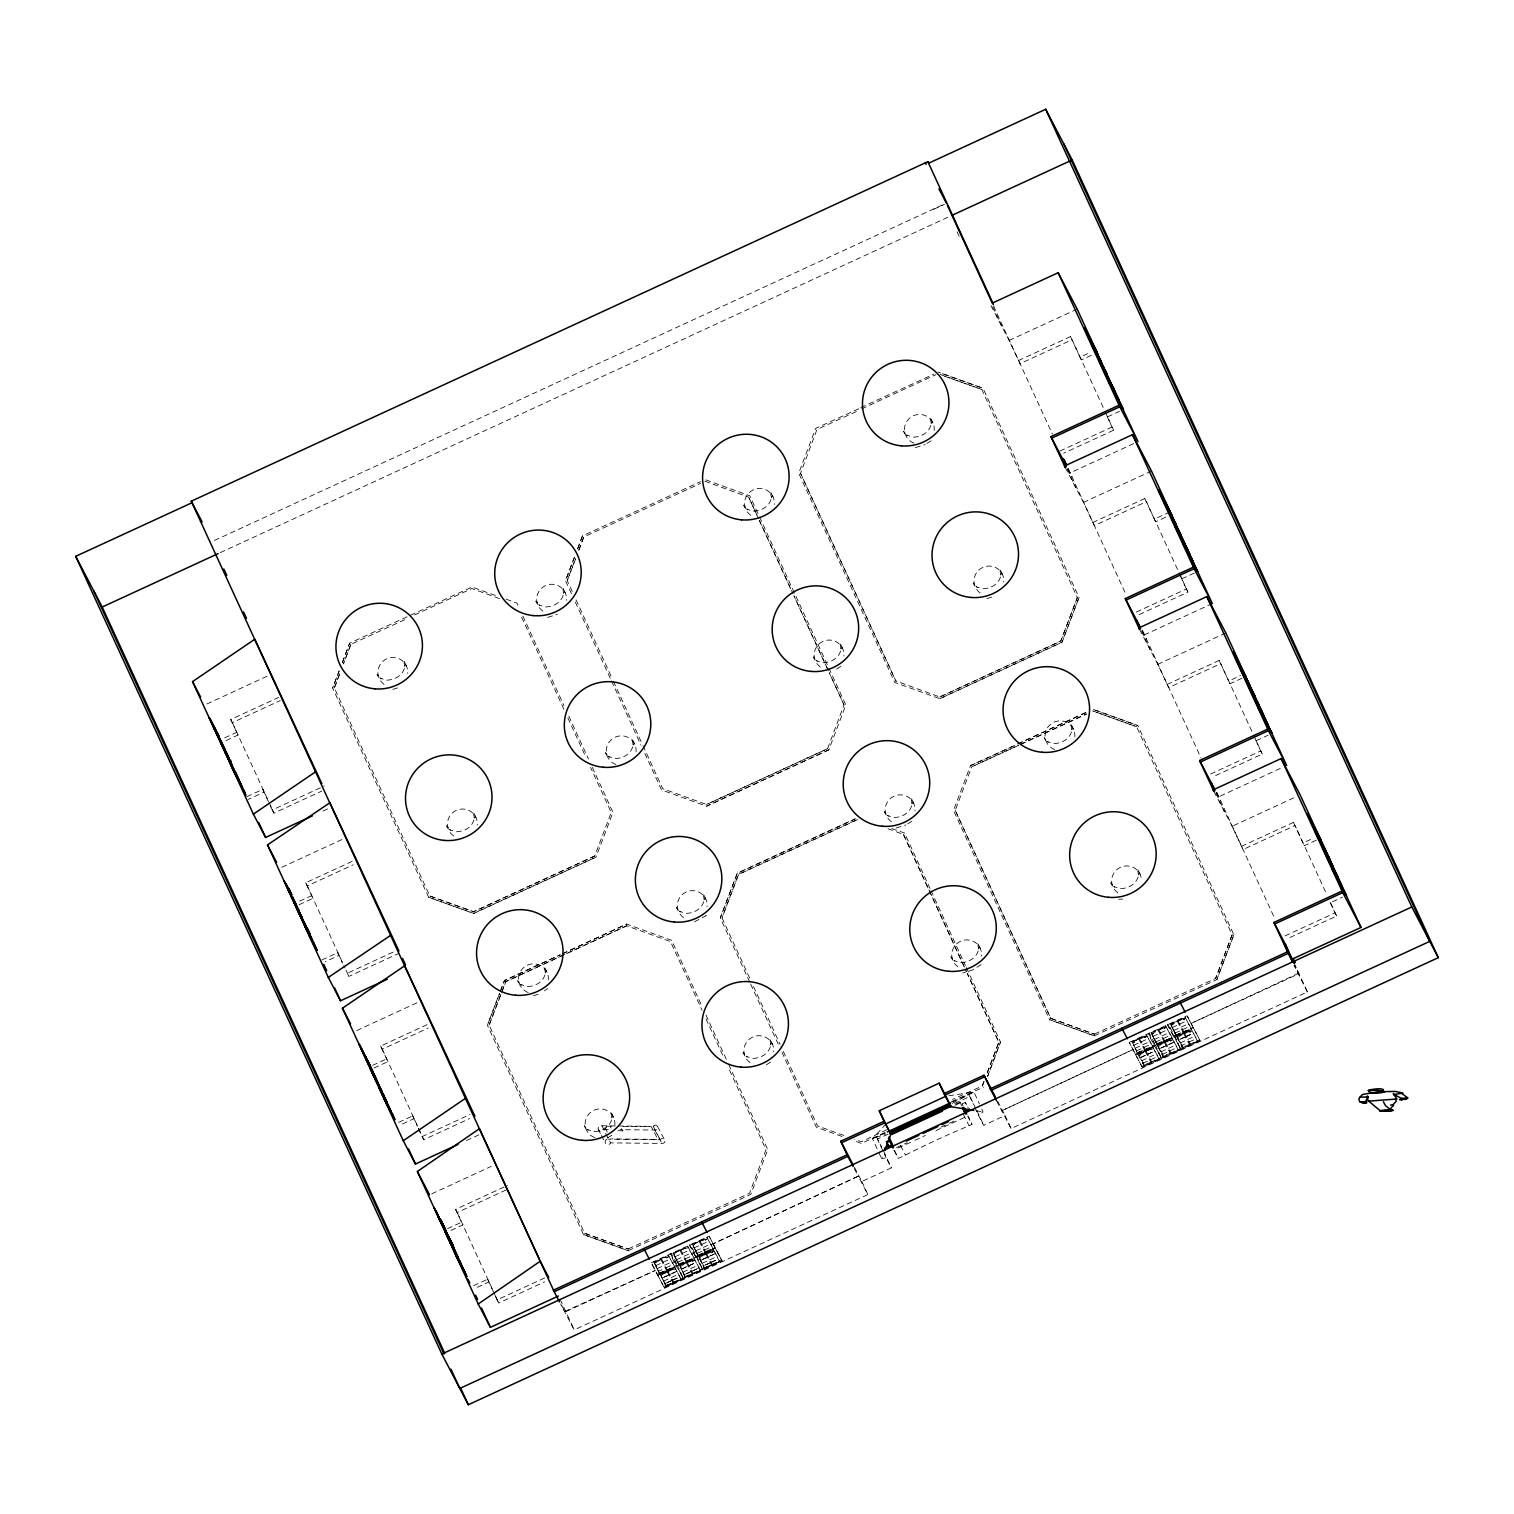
<?xml version="1.0" encoding="UTF-8"?>
<svg xmlns="http://www.w3.org/2000/svg" width="1514" height="1514" viewBox="0 0 1514 1514"><rect width="100%" height="100%" fill="white"/><g stroke="black" fill="none" stroke-linecap="round" stroke-linejoin="round"><path stroke-width="0.75" stroke-dasharray="5 3.75" d="M667.617 1257.188L666.728 1257.036M712.64 1251.832L708.931 1253.005M1145.644 1036.541L1144.679 1037.639L1147.101 1036.219M1164.909 1027.665L1163.963 1028.744L1166.386 1027.344M1184.175 1018.79L1183.229 1019.868L1185.651 1018.449M1133.532 1042.067L1134.554 1042.294L1132.794 1042.824M1140.023 1054.463L1141.045 1054.709L1139.285 1055.22M659.593 1273.899L654.067 1261.787L659.593 1273.899L674.809 1266.896L668.374 1255.201L674.563 1266.953M666.084 1286.313L660.558 1274.201L674.866 1267.596L681.281 1279.311L666.084 1286.313L660.558 1274.201M678.859 1265.023L673.333 1252.911L678.859 1265.023L694.074 1258.02L687.64 1246.306L693.828 1258.077M685.35 1277.438L679.824 1265.307L694.131 1258.721L700.566 1270.416L685.35 1277.438L679.824 1265.307M698.124 1256.147L692.598 1244.035L698.124 1256.147L713.34 1249.126L706.924 1237.43L713.34 1249.126M699.089 1256.431L704.616 1268.543L719.831 1261.541L713.7 1249.826L698.503 1256.847L704.616 1268.543L699.506 1258.248M1137.601 1053.555L1132.075 1041.443L1137.601 1053.555L1152.816 1046.534L1146.382 1034.838L1152.57 1046.609M1144.319 1064.853L1144.092 1065.951L1137.96 1054.255L1152.873 1047.253L1159.289 1058.948L1144.319 1064.853L1138.566 1053.839M1156.866 1044.679L1151.34 1032.548L1156.866 1044.679L1172.082 1037.658L1165.648 1025.962L1171.836 1037.733M1163.585 1055.977L1163.358 1057.075L1157.245 1045.379L1172.139 1038.358L1178.573 1050.073L1163.585 1055.977L1157.832 1044.963M1176.132 1035.784L1170.625 1023.672L1176.132 1035.784L1191.348 1028.782L1184.932 1017.086L1191.102 1028.839M1182.85 1047.082L1182.623 1048.199L1176.51 1036.484L1191.404 1029.482L1197.839 1041.178L1182.85 1047.082L1177.097 1036.087M712.829 1243.259L722.046 1260.954L664.23 1287.6L651.266 1262.79L657.738 1275.185L715.308 1247.99M657.492 1274.637L664.23 1287.6L721.781 1260.405M677.364 1265.136L676.607 1266.385L683.495 1278.724L677.742 1265.855L676.209 1265.647L670.115 1253.989L671.251 1253.46L677.364 1265.136L697.008 1256.98L702.761 1269.83L690.516 1244.584L689.381 1245.114L695.494 1256.771M1135.5 1054.274L1142.237 1067.238L1200.053 1040.591L1142.237 1067.238L1129.274 1042.427L1135.746 1054.842L1193.316 1027.646M1155.371 1044.774L1154.614 1046.042L1161.503 1058.362L1155.75 1045.512L1154.217 1045.303L1148.123 1033.627L1149.258 1033.097L1155.371 1044.774L1175.015 1036.636L1180.788 1049.486L1168.543 1024.221L1167.389 1024.751L1173.501 1036.428M658.571 1270.397L658.249 1271.344L665.327 1268.145M664.741 1283.758L665.043 1282.793M677.515 1262.468L677.837 1261.522M684.006 1274.864L684.328 1273.917M696.8 1253.592L697.102 1252.627M703.272 1265.988L703.594 1265.042M1136.257 1051L1136.579 1050.035M1142.748 1063.396L1143.051 1062.449M1155.523 1042.105L1155.844 1041.159M1162.014 1054.52L1162.336 1053.555M1174.807 1033.229L1175.11 1032.283M1181.601 1044.679L1181.28 1045.644L1188.358 1042.427M592.296 767.333L612.962 812.337L595.967 857.17L473.693 913.529L428.67 897.272L332.626 688.018L339.098 670.929M342.334 662.394L349.602 643.185L471.99 587.016L497.709 596.308M339.193 671.137L332.626 688.018M342.429 662.583L349.602 643.185M334.348 687.943L340.12 672.67L334.348 687.943L429.862 896.023L473.636 911.825L594.718 856.016L611.24 812.412L590.574 767.409M350.87 644.339L343.432 663.946L350.87 644.339L406.187 619.075M571.478 593.677L565.498 580.676L574.393 557.19M577.629 548.655L582.474 535.842L700.566 481.66M574.487 557.398L565.498 580.676M577.723 548.844L582.474 535.842M572.235 591.501L567.22 580.6L575.471 558.798M578.783 550.074L583.742 536.997L700.66 483.345M575.585 558.988L567.22 580.6M578.878 550.263L583.742 536.997M583.477 1234.535L628.48 1250.772L583.477 1234.535L487.413 1025.281L499.544 993.26M500.358 991.121L504.408 980.447L560.18 954.747M499.658 993.449L487.413 1025.281M500.453 991.31L504.503 980.637L560.275 954.937M584.65 1233.285L628.424 1249.088L584.65 1233.285L489.136 1025.186L505.657 981.602L626.72 925.792L670.513 941.594L702.099 1010.368M626.72 925.792L505.752 981.791L489.136 1025.186M858.722 408.78L815.705 428.348L798.73 473.182L894.774 682.436L939.797 698.692L1062.071 642.333L1079.047 597.5L983.002 388.246L937.98 371.99M800.546 473.295L895.947 681.186L800.546 473.295L816.954 429.503L859.555 410.105M749.771 982.132L720.286 917.938L737.28 873.105L855.259 818.733M855.353 818.923L737.375 873.313L720.286 917.938M749.657 978.063L722.008 917.863L738.529 874.259L857.473 819.434M642.958 745.626L662.735 788.68L706.508 804.483L827.59 748.673L844.017 704.881L829.256 672.727M644.813 753.48L661.561 789.929L706.565 806.186L828.839 749.827L845.834 704.994L749.771 495.74L704.748 479.484M628.329 1248.88L749.506 1193.278L766.027 1149.675L728.556 1068.032M628.386 1250.583L750.755 1194.432L767.749 1149.599L727.609 1062.128M970.493 765.611L1015.648 745.039L970.493 765.611L953.517 810.444L1049.562 1019.698L1094.584 1035.955L1049.562 1019.698M1050.64 1018.241L1094.527 1034.251L1050.754 1018.449L955.239 810.369L971.761 766.765L1018.487 745.229M940.232 374.488L981.829 389.495L1077.343 597.576L1060.822 641.179L939.74 696.989L895.853 680.978M939.797 698.692L1061.957 642.125L1079.047 597.5M854.369 1167.218L861.845 1181.488L891.349 1167.881L886.125 1157.888L881.621 1158.664L883.154 1154.595M983.93 1081.393L982.378 1085.935L952.533 1099.448M987.242 1072.669L998.805 1042.143L967.332 973.559M982.378 1085.935L984.024 1081.583M987.336 1072.858L998.899 1042.332L967.427 973.748M987.582 1076.227L1000.508 1042.067L987.677 1076.416M1094.433 1034.043L1215.61 978.441L1232.131 934.838L1136.617 726.758L1092.824 710.955L1136.617 726.758M1094.49 1035.746L1216.859 979.596L1233.853 934.763L1137.79 725.509L1092.767 709.252L1137.79 725.509M886.05 1123.804L872.499 1138.774L877.969 1150.716M654.786 1263.168L658.514 1260.802M674.052 1254.292L675.301 1253.081M693.336 1245.416L694.566 1244.205M661.277 1275.583L663.018 1274.088M680.543 1266.688L684.839 1263.509M699.809 1257.812L701.058 1256.601M1152.059 1033.93L1153.838 1033.419L1152.779 1033.494M1171.344 1025.054L1173.104 1024.543L1172.044 1024.618M1158.551 1046.344L1162.146 1043.771M1177.816 1037.45L1181.545 1035.084M655.316 1262.506L656.47 1261.654M659.082 1259.97L658.23 1260.973L665.138 1257.718M678.348 1251.094L675.736 1252.778M697.632 1242.218L694.396 1244.243M665.573 1272.385L662.962 1274.05M708.741 1253.024L703.575 1255.371M1137.09 1039.626L1136.352 1040.572M1152.589 1033.267L1155.788 1031.564M1171.855 1024.391L1174.883 1022.802M1143.581 1052.022L1142.71 1053.025M667.844 1257.112L666.671 1257.983L669.093 1256.582M712.867 1251.756L711.694 1252.627L714.116 1251.226M1145.076 1037.412L1145.871 1036.428L1144.735 1036.693M1164.342 1028.517L1165.137 1027.552L1164.001 1027.798M1183.626 1019.641L1184.402 1018.657L1183.286 1018.922M952.155 1103.365L973.956 1092.01L979.426 1103.952M1294.148 963.093L1307.396 991.954L1011.068 1128.536L1005.069 1115.477L983.684 1125.337L978.441 1115.326L983.078 1111.901L980.353 1105.939M926.852 443.488L932.018 440.252M836.58 669.074L843.468 664.76M544.397 990.724L547.841 988.547M706.659 915.364L694.169 921.969M907.624 823.881L912.791 820.626M607.549 1137.941L614.438 1133.626M766.349 1064.758L773.238 1060.425M981.091 964.626L972.48 970.02L962.79 973.048M1133.854 1041.651L1136.389 1040.25M1173.066 1023.559L1172.725 1024.656M1140.345 1054.066L1143.051 1052.779M682.568 1249.447L685.463 1248.293M701.853 1240.572L703.688 1239.947M669.794 1270.738L672.67 1269.584M689.059 1261.862L690.895 1261.238M1141.518 1038.15L1144.887 1036.579M1162.411 1028.479L1155.655 1031.375M1147.801 1050.375L1149.637 1049.751M1184.819 1033.021L1189.909 1031.223M678.196 1251.132L683.174 1249.429M697.462 1242.256L700.414 1240.893M684.688 1263.528L687.64 1262.165M704.105 1254.614L705.41 1253.952M1136.938 1039.664L1139.891 1038.301M1175.47 1021.893L1180.258 1020.266M1143.411 1052.06L1148.407 1050.356M1162.695 1043.184L1167.483 1041.537M1181.961 1034.289L1186.749 1032.662M214.477 540.46L944.225 204.106M933.665 209.31L944.452 204.333M220.23 552.648L947.726 217.335M206.869 703.972L268.527 675.547M860.766 407.588L933.797 374.166M1077.173 309.083L1009.138 340.442L1020.02 363.72L1072.12 339.704L1103.99 409.14M414.59 614.968L471.933 588.53L500.491 598.995M861.561 408.931L935.917 374.677M226.078 740.554L238.02 735.047L230.734 719.51L278.652 697.424M230.734 719.51L232.361 722.632L280.298 700.547M1018.392 360.578L1070.493 336.562L1072.12 339.704M224.678 737.867L236.638 732.36M1070.493 336.562L1079.955 357.209L1089.91 352.63M1091.31 355.298L1081.356 359.878L1079.955 357.209M246.858 796.686L262.793 789.343L264.174 792.03L248.258 799.373M1107.51 416.861L1119.452 411.354M270.363 805.864L272.255 809.99L324.356 785.974M272.255 809.99L273.902 813.132L321.82 791.046M1059.914 451.077L1112.014 427.062L1113.661 430.184L1063.642 453.235M322.974 811.012L329.352 808.079M1133.74 443.583L1069.963 472.974L1068.146 468.98M281.812 867.257L343.47 838.851M1151.492 471.024L1083.475 502.383L1094.357 525.661L1146.458 501.645L1187.979 592.125L1137.96 615.176M299.034 904.766L312.982 898.332L305.677 882.794L353.595 860.709M1092.711 522.519L1144.811 498.503L1146.458 501.645M305.677 882.794L307.304 885.936L353.159 864.797M299.621 901.171L311.581 895.663M1144.811 498.503L1154.293 519.151L1170.208 511.808M1165.648 517.239L1155.693 521.819L1154.293 519.151M321.801 959.99L337.736 952.647L339.117 955.315L325.188 961.75M1181.828 578.802L1195.776 572.387M428.67 897.272L473.598 913.321L595.967 857.17M393.053 952.155L347.198 973.294L348.845 976.416L398.863 953.366M1136.333 612.053L1186.351 589.003L1187.979 592.125M1212.317 603.556L1144.3 634.915L1142.464 630.922M356.755 1030.561L418.413 1002.136M1225.829 632.966L1157.794 664.324L1168.676 687.602L1220.776 663.586L1252.646 733.022M562.319 953.744L626.664 924.089L671.686 940.326L702.136 1006.659M1017.692 743.866L1086.333 712.223M562.413 953.952L626.664 924.089M1017.786 744.055L1086.446 712.413M1020.606 744.245L1086.446 713.889M857.586 819.623L738.624 874.449L722.008 917.863M1018.581 745.418L971.761 766.765M1020.701 744.434L1086.56 714.078M373.977 1068.051L387.925 1061.636L380.62 1046.098L428.557 1023.994M1167.048 684.46L1219.13 660.445L1220.776 663.586M380.62 1046.098L382.266 1049.221L428.102 1028.101M372.576 1065.383L386.524 1058.948M1219.13 660.445L1228.611 681.092L1240.553 675.585M1241.953 678.253L1230.011 683.76L1228.611 681.092M398.731 1122.366L412.679 1115.932L414.079 1118.6L400.131 1125.034M1256.166 740.743L1268.107 735.236M418.356 1128.327L422.141 1136.579L470.078 1114.493M1210.651 773.995L1260.67 750.944L1262.298 754.067L1212.298 777.117M422.141 1136.579L423.788 1139.72L469.643 1118.581M466.482 1140.553L479.238 1134.667M1280.276 768.431L1218.619 796.856L1216.802 792.863M431.717 1193.846L491.236 1166.405M1293.77 797.859L1232.131 826.266L1243.013 849.543L1295.095 825.527L1326.964 894.963M1241.366 846.402L1293.467 822.386L1295.095 825.527M450.926 1230.428L462.868 1224.921L455.563 1209.383L507.663 1185.367M455.563 1209.383L457.209 1212.525L509.31 1188.509M447.538 1228.668L461.467 1222.252M1293.467 822.386L1302.929 843.033L1312.903 838.453M1316.291 840.194L1304.33 845.701L1302.929 843.033M473.674 1285.651L487.622 1279.235L489.022 1281.904L475.074 1288.319M1332.471 901.776L1342.426 897.177M1284.989 935.936L1334.988 912.885L1336.635 916.008L1286.616 939.058M487.622 1279.235L497.103 1299.883L547.103 1276.813M497.103 1299.883L498.731 1303.005L544.586 1281.885M886.693 1129.804L861.315 1141.745L854.634 1139.171M884.952 1132.567L861.352 1143.449L854.823 1140.931M951.36 1101.719L983.627 1087.09M885.179 1132.945L872.499 1138.774L885.576 1134.043M952.817 1101.757L973.956 1092.01L948.332 1095.833M888.207 1134.1L877.477 1139.058L881.659 1147.044M954.766 1103.422L969.793 1096.496L975.035 1106.488M955.769 1104.141L959.99 1102.192L960.822 1103.782M955.05 1105.296L961.371 1102.381L963.207 1106.185M962.166 1103.895L965.326 1102.419L968.146 1107.813M896.496 1147.612L907.056 1142.748M940.856 1127.173L947.177 1124.24M949.297 1123.274L955.637 1120.341M898.048 1148.066L912.81 1141.253M914.91 1140.288L925.451 1135.424M935.993 1130.58L965.516 1116.972M651.266 1262.79L709.063 1236.143L722.046 1260.954L709.063 1236.143M1129.274 1042.427L1187.071 1015.78L1200.053 1040.591L1187.071 1015.78M653.48 1262.203L668.677 1255.201M672.746 1253.327L687.962 1246.306M692.012 1244.432L707.227 1237.43M1131.488 1041.84L1146.685 1034.838M1150.754 1032.964L1165.969 1025.962M1170.019 1024.089L1185.235 1017.067M1162.374 1028.441L1163.471 1027.949M665.081 1257.68L666.198 1257.169M703.632 1239.928L704.729 1239.417M655.562 1265.685L662.432 1262.6M663.17 1262.165L670.361 1258.948M674.847 1256.79L681.716 1253.724M682.436 1253.289L689.646 1250.072M694.112 1247.915L700.982 1244.849M701.72 1244.413L708.912 1241.196M1133.57 1045.322L1140.439 1042.257M1141.178 1041.821L1148.369 1038.604M1152.854 1036.447L1159.724 1033.362M1160.443 1032.927L1167.654 1029.709M1172.12 1027.552L1178.99 1024.486M1179.728 1024.051L1186.919 1020.833M564.608 1311.54L655.259 1270.435L564.854 1312.108L561.24 1304.122M657.114 1268.656L663.984 1265.572M664.722 1265.136L671.913 1261.919M676.398 1259.762L683.268 1256.696M683.987 1256.26L691.198 1253.043M695.664 1250.886L702.534 1247.82M703.272 1247.385L710.463 1244.167M858.23 1176.208L713.075 1243.808L858.23 1176.208L867.844 1194.565L574.203 1329.898L560.596 1303.951M1135.121 1048.294L1141.991 1045.228M1142.729 1044.792L1149.94 1041.575M1154.406 1039.418L1161.276 1036.333M1161.995 1035.898L1169.205 1032.68M1173.672 1030.523L1180.542 1027.457M1181.28 1027.022L1188.471 1023.805M1298.652 973.218L1191.083 1023.464L1298.898 973.767L1294.64 965.61M893.847 1149.997L898.237 1158.399L905.391 1155.106A166.389 29.428 -24.7 0 1 969.036 1125.773L972.007 1124.391L968.43 1116.613M672.519 1262.506L676.569 1260.651M691.784 1253.63L695.834 1251.756M711.05 1244.754L713.075 1243.808M666.065 1267.71L673.257 1264.474M677.723 1262.316L684.593 1259.251M685.331 1258.815L692.523 1255.598M697.008 1253.441L703.878 1250.375M704.597 1249.939L711.807 1246.722M1136.465 1050.848L1143.335 1047.783M1144.073 1047.347L1151.265 1044.13M1155.731 1041.973L1162.601 1038.907M1163.339 1038.472L1170.53 1035.235M1175.015 1033.097L1181.885 1030.012M1182.604 1029.577L1189.815 1026.36M659.82 1272.801L674.809 1266.896M679.086 1263.925L694.074 1258.02M698.37 1255.03L712.678 1248.444M1137.828 1052.438L1152.816 1046.534M1157.093 1043.562L1172.082 1037.658M1176.378 1034.687L1191.348 1028.782M658.079 1274.012L676.209 1265.647M696.629 1256.241L714.759 1247.896M1136.087 1053.649L1154.217 1045.303M1174.637 1035.898L1192.767 1027.533M659.953 1274.618L675.168 1267.596M679.237 1265.723L694.434 1258.721M698.503 1256.847L713.7 1249.826M1137.96 1054.255L1153.176 1047.234M1157.245 1045.379L1172.442 1038.358M1176.51 1036.484L1191.707 1029.482M1188.111 1031.98L1189.228 1031.469M664.835 1273.331L670.399 1270.719M1149.58 1049.732L1151.378 1048.994M1169.962 1040.345L1167.067 1041.5M690.838 1261.2L691.955 1260.708M668.885 1274.939L662.053 1278.081L668.923 1275.015M681.319 1269.205L688.151 1266.045L681.357 1269.281M688.927 1265.685L696.08 1262.392M707.417 1257.169L700.585 1260.31L707.454 1257.245M1140.061 1057.718L1146.893 1054.577L1140.099 1057.794M1147.669 1054.217L1154.822 1050.924M1166.159 1045.701L1159.327 1048.842L1166.196 1045.777M1186.2 1036.465L1193.354 1033.154M688.965 1265.78L696.118 1262.468M1147.707 1054.293L1154.86 1051M1186.238 1036.541L1193.392 1033.229M663.605 1281.052L670.475 1277.986M671.213 1277.551L678.404 1274.334M682.871 1272.176L689.741 1269.092M690.479 1268.656L697.67 1265.439M702.136 1263.282L709.006 1260.216M709.744 1259.78L716.955 1256.563M1141.613 1060.689L1148.483 1057.624M1149.221 1057.188L1156.412 1053.971M1160.878 1051.814L1167.748 1048.748M1168.486 1048.313L1175.678 1045.095M1180.144 1042.938L1187.014 1039.872M1187.752 1039.437L1194.962 1036.201M672.557 1280.106L679.71 1276.813M691.046 1271.59L684.214 1274.731L691.084 1271.665M691.822 1271.23L698.976 1267.918L691.86 1271.306M711.088 1262.335L718.242 1259.042M1142.956 1063.263L1149.826 1060.179M1150.564 1059.743L1157.756 1056.526M1162.222 1054.369L1169.092 1051.303M1169.83 1050.867L1177.021 1047.65M1189.096 1041.992L1196.287 1038.774M672.594 1280.182L679.748 1276.889M711.126 1262.411L718.279 1259.118M666.311 1285.216L681.281 1279.311M685.577 1276.321L700.566 1270.416M704.843 1267.445L719.831 1261.541M664.57 1286.408L682.7 1278.062M683.836 1277.532L701.966 1269.186M703.121 1268.656L721.232 1260.291M1142.578 1066.064L1160.708 1057.699M1161.844 1057.188L1179.974 1048.824M1181.128 1048.294L1199.239 1039.948M701.493 1256.298L703.385 1255.485M1141.916 1037.961L1139.796 1038.377M689.476 1261.9L687.545 1262.26M1183.418 1018.827L1179.86 1020.209M1150.64 1049.297L1153.592 1048.634M685.426 1248.369L688.378 1247.687M672.632 1269.64L675.585 1268.978M915.44 447.614L925.13 444.586M547.708 617.39L557.417 614.362M392.788 689.381L398.617 687.564M986.958 598.598L994.717 596.175M896.212 827.988L905.902 824.96M533.42 995.777L539.23 993.96M1159.156 1029.406L1160.992 1029.141M700.32 1240.969L702.25 1240.609M1189.758 1031.337L1190.893 1031.072L1189.701 1032.283L1192.124 1030.864M1170.492 1040.213L1171.628 1039.948L1170.436 1041.159L1172.858 1039.739M705.278 1239.285L706.395 1239.02L705.221 1240.231L707.644 1238.812M692.485 1260.575L693.62 1260.31L692.428 1261.503L694.85 1260.102M1118.6 899.259L1122.65 899.07M608.268 1129.539L603.594 1129.482A2.858 2.801 -27.6 0 1 599.941 1131.109A2.858 2.801 -27.6 0 1 598.295 1127.533A2.858 2.801 -27.6 0 1 601.91 1125.791L615.895 1125.962M618.242 1125.981L653.234 1126.359A2.479 2.441 -27.6 0 1 656.357 1125.375A2.479 2.441 -27.6 0 1 657.719 1128.309A2.479 2.441 -27.6 0 1 654.919 1130.05L619.926 1129.671M611.259 1126.227L604.181 1126.151L608.95 1135.235M623.03 1126.359L651.285 1126.681L657.947 1139.399L610.842 1138.888M618.147 1130.712L623.465 1130.863L622.254 1128.555M606.754 1139.323A2.858 2.801 -27.6 0 0 606.016 1143.922A2.858 2.801 -27.6 0 0 610.596 1142.881L661.921 1143.43A2.479 2.441 -27.6 0 0 664.722 1141.707A2.479 2.441 -27.6 0 0 663.359 1138.755A2.479 2.441 -27.6 0 0 660.236 1139.758L608.912 1139.19A2.858 2.801 -27.6 0 0 607.814 1139.039M976.17 1110.784L983.078 1111.901M942.37 373.731L983.002 388.246M944.698 376.267L981.829 389.495M704.805 481.187L748.692 497.198L758.533 518.621L748.692 497.198M506.187 599.203L516.899 603.083L518.961 607.53M891.803 828.555L904.558 833.003L930.012 888.472M888.056 828.726L903.498 834.46L966.443 971.61M843.79 1135.424L817.522 1125.943L781.016 1046.458M842.068 1136.484L816.349 1127.192L781.981 1052.344M990.932 305.62L1011.201 344.359M1067.824 468.848L1072.026 476.891M1065.269 467.561L1085.519 506.301M1142.143 630.789L1146.344 638.832M1139.588 629.502L1159.838 668.242M1216.461 792.73L1220.663 800.774M1213.906 791.443L1234.175 830.183M1307.396 991.954L1294.016 965.364M1077.343 597.576L1060.708 640.99L939.74 696.989M1233.853 934.763L1216.859 979.596M1232.131 934.838L1215.61 978.441M932.946 422.974L930.164 417.239L931.28 423.485L931.526 422.122C930.656 431.414 922.442 437.281 912.336 437.186L906.451 434.915L907.567 435.881L903.536 431.301L905.751 435.502M1002.514 574.582L999.751 568.829L1000.868 575.074L1001.114 573.73C1000.243 583.004 992.03 588.889 981.924 588.795L976.038 586.524L977.136 587.47L973.124 582.89L975.319 587.11M1073.577 729.37L1070.795 723.635L1071.912 729.88L1072.158 728.537C1071.287 737.81 1063.074 743.677 1052.968 743.582L1047.082 741.33L1048.199 742.276L1044.168 737.697L1046.363 741.917M1140.156 874.43L1137.374 868.695L1138.49 874.941L1138.736 873.597C1137.866 882.87 1129.652 888.756 1119.546 888.642L1113.661 886.39L1114.777 887.336L1110.746 882.757L1112.941 886.977M1191.404 1029.482L1197.593 1041.254M1178.006 1020.758L1183.948 1032.151M1184.478 1033.154L1190.439 1044.546M1177.211 1021.079L1183.172 1032.491M1183.683 1033.494L1189.663 1044.906M1171.041 1025.489L1176.34 1035.652M1177.514 1037.885L1182.831 1048.048M1167.805 1024.675L1180.523 1048.918M1172.139 1038.358L1178.327 1050.129M1158.721 1029.634L1164.682 1041.026M1165.212 1042.048L1171.174 1053.422M1157.926 1029.955L1163.906 1041.386M1164.417 1042.37L1170.398 1053.782M1151.757 1034.365L1157.074 1044.528M1158.248 1046.78L1163.566 1056.942M1148.539 1033.551L1161.257 1057.813M1152.873 1047.253L1159.043 1059.005M1139.455 1038.528L1145.417 1049.902M1145.947 1050.924L1151.889 1062.317M1138.66 1038.85L1144.641 1050.262M1145.152 1051.246L1151.113 1062.658M955.239 810.369L1050.754 1018.449M773.086 496.952L770.304 491.217L771.421 497.463L771.667 496.119C770.796 505.392 762.583 511.259 752.477 511.164L746.591 508.912L747.708 509.858L743.677 505.279L745.872 509.499M842.655 648.56L839.892 642.807L841.008 649.052L841.254 647.708C840.384 657 832.17 662.867 822.064 662.772L816.178 660.501L817.276 661.448L813.264 656.887L815.459 661.088M913.699 803.347L910.936 797.613L912.053 803.858L912.299 802.515C911.428 811.788 903.215 817.674 893.109 817.56L887.223 815.308L888.321 816.254L884.308 811.674L886.504 815.895M980.296 948.426L977.514 942.673L978.631 948.918L978.877 947.575C978.006 956.848 969.793 962.734 959.687 962.639L953.801 960.368L954.918 961.314L950.887 956.734L953.082 960.955M844.017 704.881L829.35 672.935M903.385 834.252L966.348 971.42M828.839 749.827L706.565 806.186M827.59 748.673L706.508 804.483M997.612 1101.189L1005.069 1115.477M996.401 1100.546L1011.068 1128.536M967.616 1115.988L972.007 1124.391M565.214 592.769L562.451 587.016L563.568 593.261L563.814 591.917C562.943 601.19 554.73 607.076 544.624 606.982L538.738 604.711L539.836 605.657L535.824 601.077L538.019 605.297M634.801 744.358L632.019 738.624L633.136 744.869L633.382 743.525C632.511 752.799 624.298 758.665 614.192 758.571L608.306 756.319L609.423 757.265L605.392 752.685L607.606 756.905M854.237 1168.6L858.495 1176.756M705.846 899.165L703.064 893.411L704.18 899.657L704.426 898.313C703.556 907.605 695.342 913.472 685.236 913.377L679.37 911.106L680.467 912.053L676.436 907.492L678.651 911.693M772.424 1044.225L769.661 1038.49L770.758 1044.736L771.023 1043.373C770.134 1052.665 761.939 1058.532 751.833 1058.437L745.948 1056.166L747.045 1057.132L743.033 1052.552L745.229 1056.772M594.718 856.016L473.541 911.617L429.862 896.023M657.606 1126.586L664.608 1139.966M653.234 1126.359L660.236 1139.758M654.919 1130.05L661.921 1143.43M713.397 1249.845L719.15 1260.84M406.414 665.952L403.651 660.218L404.768 666.463L405.014 665.119C404.124 674.392 395.93 680.259 385.824 680.164L379.938 677.912L381.036 678.859L377.024 674.279L379.219 678.499M699.998 1241.12L705.94 1252.494M706.47 1253.516L712.432 1264.909M699.203 1241.442L705.164 1252.854M705.675 1253.838L711.656 1265.25M476.002 817.56L473.22 811.807L474.336 818.071L474.582 816.708C473.712 826.001 465.498 831.867 455.392 831.773L449.507 829.502L450.623 830.448L446.592 825.887L448.806 830.088M693.034 1245.852L698.332 1255.995M547.046 972.348L544.264 966.613L545.381 972.859L545.627 971.515C544.756 980.788 536.543 986.674 526.437 986.56L520.551 984.308L521.668 985.254L517.637 980.675L519.851 984.895M689.797 1245.019L702.515 1269.281M694.131 1258.721L700.32 1270.492M621.648 1128.649L622.746 1130.75M613.624 1117.427L610.842 1111.673L611.959 1117.919L612.224 1116.575C611.334 1125.848 603.121 1131.734 593.015 1131.639L587.148 1129.368L588.246 1130.315L584.215 1125.735L586.429 1129.955M680.713 1249.996L686.675 1261.37M687.205 1262.392L693.166 1273.785M679.918 1250.318L685.899 1261.73M686.41 1262.714L692.39 1274.145M610.502 1126.927L611.126 1128.1M673.749 1254.727L679.067 1264.89M680.24 1267.123L685.558 1277.286M670.532 1253.914L683.249 1278.157M601.91 1125.791L604.9 1131.545M605.6 1133.305L610.596 1142.881M674.866 1267.596L681.035 1279.368M598.371 1129.652L600.377 1133.475M601.38 1135.405L605.373 1143.051M661.448 1258.872L667.409 1270.265M667.939 1271.287L673.881 1282.661M660.653 1259.194L666.633 1270.624M667.144 1271.609L673.105 1283.02M654.483 1263.603L659.801 1273.766M660.975 1276.018L666.274 1286.162M963.283 1114.247L969.055 1125.754M900.584 1145.511L905.391 1155.106M1104.955 411.259L1113.661 430.184M1253.611 735.142L1262.298 754.067M1330.844 903.385L1336.635 916.008M1107.094 416.331L1112.014 427.062M1180.447 576.134L1186.351 589.003M1255.749 740.214L1260.67 750.944M1330.068 902.155L1334.988 912.885M993.506 305.847L1052.4 434.14M1068.089 468.337L1126.227 595.097M1142.427 630.278L1201.056 758.022M1216.745 792.219L1274.391 917.825M992.768 306.755L1001.606 326.002M1067.238 469.037L1075.924 487.943M1141.575 630.978L1150.243 649.885M1215.893 792.92L1224.58 811.826M957.037 231.774L959.952 238.095M930.996 890.592L965.364 965.459M966.348 967.597L1000.622 1042.257M759.517 520.759L792.957 593.639L759.422 520.57M828.366 670.778L793.942 595.778L828.272 670.588M976.946 1110.689L983.684 1125.337M969.32 1095.455L973.653 1104.86M974.6 1106.961L978.441 1115.326M965.326 1102.419L966.386 1104.709M959.99 1102.192L961.787 1106.091M894.66 1150.621L898.237 1158.399M883.665 1151.151L891.349 1167.881M877.003 1138.017L886.125 1157.888M878.877 1152.703L881.621 1158.664M861.845 1181.488L867.844 1194.565M576.058 599.885L612.564 679.37M613.435 681.319L642.068 743.677M753.48 986.447L780.145 1044.509M575.282 602.004L610.634 679.01M611.524 680.94L640.99 745.134M750.641 984.062L778.158 1043.998M522.879 616.066L564.003 705.675M568.791 716.141L588.473 759.006M705.959 1015.005L726.625 1059.989M521.63 617.182L564.022 709.536M567.864 717.92L585.672 756.697M705.921 1018.752L723.73 1057.51M560.066 1299.126L574.203 1329.898M232.361 722.632L268.11 800.509M269.076 802.609L273.902 813.132M307.304 885.936L344.984 967.995M345.949 970.114L348.845 976.416M382.266 1049.221L423.788 1139.72M457.209 1212.525L494.87 1294.584M495.835 1296.703L498.731 1303.005M262.793 789.343L269.416 803.802M337.736 952.647L342.467 962.961M412.679 1115.932L417.41 1126.265M957.984 966.821A14.97 14.743 -27.6 0 1 960.538 941.292A14.97 14.743 -27.6 0 1 981.545 955.959M750.13 1062.62A14.97 14.743 -27.6 0 1 752.685 1037.09A14.97 14.743 -27.6 0 1 773.673 1051.757M594.756 1137.601A14.97 14.743 -27.6 0 1 585.653 1119.887A14.97 14.743 -27.6 0 1 602.78 1109.119A14.97 14.743 -27.6 0 1 614.873 1124.959M1117.843 892.825A14.97 14.743 -27.6 0 1 1118.676 868.241A14.97 14.743 -27.6 0 1 1141.272 878.12M683.533 917.56A14.97 14.743 -27.6 0 1 686.107 892.03A14.97 14.743 -27.6 0 1 707.095 906.697M528.178 992.522A14.97 14.743 -27.6 0 1 519.075 974.808A14.97 14.743 -27.6 0 1 536.202 964.058A14.97 14.743 -27.6 0 1 548.295 979.899M1054.709 749.544A14.97 14.743 -27.6 0 1 1045.606 731.83A14.97 14.743 -27.6 0 1 1062.733 721.08A14.97 14.743 -27.6 0 1 1074.826 736.902M891.405 821.742A14.97 14.743 -27.6 0 1 893.96 796.232A14.97 14.743 -27.6 0 1 914.967 810.898M453.689 835.955A14.97 14.743 -27.6 0 1 456.244 810.425A14.97 14.743 -27.6 0 1 477.251 825.092M615.933 764.532A14.97 14.743 -27.6 0 1 606.83 746.818A14.97 14.743 -27.6 0 1 623.957 736.069A14.97 14.743 -27.6 0 1 636.05 751.89M820.361 666.955A14.97 14.743 -27.6 0 1 822.916 641.425A14.97 14.743 -27.6 0 1 843.904 656.092M980.22 592.977A14.97 14.743 -27.6 0 1 982.775 567.447A14.97 14.743 -27.6 0 1 1003.782 582.114M384.121 684.347A14.97 14.743 -27.6 0 1 386.676 658.836A14.97 14.743 -27.6 0 1 407.663 673.484M914.077 443.148A14.97 14.743 -27.6 0 1 904.975 425.434A14.97 14.743 -27.6 0 1 922.102 414.666A14.97 14.743 -27.6 0 1 934.195 430.506M750.774 515.347A14.97 14.743 -27.6 0 1 753.329 489.836A14.97 14.743 -27.6 0 1 774.335 504.484M542.92 611.164A14.97 14.743 -27.6 0 1 545.475 585.634A14.97 14.743 -27.6 0 1 566.463 600.301M1133.021 1049.543L1001.719 1110.746L1133.021 1049.543M676.815 1271.268L669.661 1274.58L676.853 1271.363M715.346 1253.516L708.192 1256.809L715.384 1253.592M1174.088 1042.048L1166.934 1045.341L1174.126 1042.124M1185.424 1036.806L1178.592 1039.967L1185.462 1036.901M671.781 1280.466L664.949 1283.607L671.819 1280.541M710.312 1262.695L703.48 1265.855L710.35 1262.771"/><path stroke-width="1.5" d="M1393.277 1110.349C1387.6 1112.165 1369.148 1110.784 1388.546 1109.894C1383.418 1112.355 1398.86 1109.421 1389.928 1110.159M1084.289 328.557L1098.123 354.408M1087.336 334.405L1097.309 352.592M1115.553 392.372L1087.923 336.505M1099.486 359.954L1098.577 358.099M1101.757 365.745L1109.932 384.215M1108.191 378.935L1107.302 377.081M1158.607 490.498L1172.442 516.35M1161.087 494.756L1171.628 514.533M1166.84 508.193L1189.872 554.313M1173.804 521.895L1172.915 520.04M1176.094 527.686L1184.8 546.649M1182.529 540.877L1181.62 539.022M1232.945 652.439L1246.211 678.064M1239.039 664.116L1245.965 676.474M1248.142 683.836L1247.233 681.981M1256.847 702.818L1255.939 700.963M1333.399 867.03L1307.32 813.605L1321.097 840.232M1315.496 832.075L1337.96 877.969M1322.46 845.777L1321.571 843.923M1331.166 864.759L1330.276 862.904M1367.521 1095.89L1368.013 1101.17L1396.949 1099.013L1393.259 1093.505M380.487 1089.626L376.778 1081.658L377.27 1082.945M453.273 1245.587L442.296 1224.58M1308.418 815.951L1324.693 848.048M1325.829 853.915L1342.104 886.012L1341.328 885.33M884.706 1150.545L890.875 1134.289L879.256 1110.765L939.191 1083.153L945.02 1094.319M1406.866 1098.937L1404.954 1099.58M228.69 757.643L229.295 759.706M303.633 920.947L303.122 920.512M369.87 1065.25L370.154 1066.632M1368.05 1096.95L1359.969 1097.196L1358.834 1098.88L1359.78 1102.078L1366.063 1101.605L1366.801 1102.779L1361.975 1102.798M1360.499 1102.022L1365.723 1103.271M1392.539 1105.069L1396.211 1101.303L1395.624 1099.069M224.242 747.935C227.176 754.672 215.12 730.732 218.659 737.375M226.854 755.24L227.365 756.357M235.578 774.222L241.748 786.92L241.369 785.066M293.091 899.562L293.602 900.679M310.143 935.368L301.797 918.525M309.481 936.163L316.691 950.205L313.152 941.689M375.037 1077.381L368.034 1062.847M370.873 1067.313L375.037 1076.378M383.231 1094.225L383.742 1095.36M442.977 1226.132L453.784 1247.952M451.702 1245.114L452.213 1246.249M460.407 1264.095L466.899 1276.51M224.356 748.787L217.145 734.082M226.589 755.354L232.456 766.084L225.813 750.906M310.54 937.336L315.593 947.234M316.729 950.035L314.534 944.944M443.015 1225.961L443.507 1227.267M1380.143 1110.954L1389.379 1110.462L1387.884 1110.576M558.439 1296.003L490.404 1327.362L478.216 1304.027L417.391 1171.495L479.427 1128.687L539.268 1259.08M478.216 1304.027L540.252 1261.219L548.768 1277.494M457.985 1144.47L415.461 1164.058L403.273 1140.723L342.448 1008.21L404.692 965.781L474.904 1116.272M403.273 1140.723L465.517 1098.312M312.338 815.914L265.575 837.469L253.368 814.154L192.543 681.622L254.806 639.23L321.876 783.722M253.368 814.154L315.631 771.762M387.281 979.217L340.518 1000.773L328.311 977.438L267.505 844.907L329.882 802.761L398.939 951.038M328.311 977.438L390.707 935.292M1367.785 1096.969L1365.571 1101.643M226.173 753.688L232.21 766.368M234.878 772.67L240.631 783.684M292.41 898.01L302.516 918.449M301.116 916.992L310.029 934.895M367.353 1061.295L373.106 1072.309M376.059 1080.277L387.243 1102.798L383.08 1093.922M384.764 1099.259L394.889 1119.717M451.002 1243.562L457.871 1257.812L457.796 1256.79M459.726 1262.544L465.479 1273.558M890.875 1134.289L884.062 1121.268L840.781 1141.215L847.84 1156.374L554.2 1291.707L191.275 501.191L927.874 161.676L928.669 163.19L1045.682 109.273L1072.177 159.954L1438.3 957.662L468.318 1404.727L441.823 1354.046L75.7 556.338L192.07 502.705M75.7 556.338L102.195 607.038L218.092 553.632M952.003 215.348L1072.177 159.954M992.692 302.914L1058.172 272.728L1077.173 309.083L1095.89 349.866M1170.208 511.808L1151.492 471.024L1132.491 434.669L1064.474 466.028L1065.269 467.561L1050.962 436.619L1118.997 405.26L1137.998 441.615L1096.306 351.778M1051.757 438.133L1119.792 406.793L1058.172 272.728M1244.546 673.749L1225.829 632.966L1206.809 596.611L1138.793 627.969L1139.588 629.502L1125.299 598.56L1193.316 567.201L1212.317 603.556L1171.117 513.795M1126.094 600.074L1194.111 568.715L1132.491 434.669M1318.864 835.69L1300.148 794.907L1281.147 758.552L1213.111 789.911L1213.906 791.443L1199.618 760.501L1267.634 729.142L1286.654 765.497L1245.435 675.736M1200.413 762.015L1268.448 730.656L1206.809 596.611M939.191 1083.153L943.998 1093.638L984.024 1075.205L991.064 1090.345L1288.244 953.385L1273.936 922.442L1341.972 891.084L1360.972 927.439L1292.104 959.176M1274.731 923.956L1342.767 892.598L1281.147 758.552M841.576 1142.748L884.857 1122.801M944.793 1095.171L984.819 1076.719M886.05 1123.804L945.985 1096.174L950.811 1106.677L973.862 1110.405M1292.123 961.239L1285.405 944.358L1293.921 962.904M887.299 1131.961L950.697 1102.741M889.872 1132.075L949.997 1104.368M890.364 1133.115L950.47 1105.409M890.289 1134.308L951.549 1106.072M891.803 1134.44L942.389 1111.125M884.554 1148.199L890.118 1145.625M969.471 1109.062L965.762 1110.765L964.967 1109.27L966.027 1111.579L969.206 1110.103M889.172 1147.234L892.352 1145.757L889.532 1140.364L886.352 1141.84L889.172 1147.234L888.112 1144.925M441.823 1354.046L1411.805 906.962L1438.3 957.662M906.205 1141.14L918.884 1135.292M923.105 1133.361L937.904 1126.53M942.124 1124.58L948.464 1121.666M1379.954 1091.14C1385.178 1090.534 1371.892 1089.91 1369.091 1090.78C1366.688 1094.527 1388.849 1092.294 1383.891 1091.537L1381.676 1090.932M1401.869 1098.369L1399.523 1099.675L1405.768 1098.956M1380.446 1111.011L1388.508 1110.349M1378.743 1091.897L1371.949 1092.824M1383.039 1091.026C1386.767 1086.087 1361.862 1090.932 1369.489 1090.629M1105.58 371.63L1091.802 344.87L1106.829 373.39M1114.304 390.593L1113.774 389.477M1179.917 533.571L1166.423 506.433M1188.622 552.534L1188.111 551.418M1254.235 695.494L1240.742 668.374L1255.485 697.273M1320.284 838.415L1314.758 828.745M1328.554 857.435L1315.06 830.315M1380.143 1110.727L1368.694 1101.113M1372.157 1092.805L1362.468 1094.527L1359.969 1097.196M1383.985 1092.181L1372.403 1092.862M1393.523 1094.546L1402.986 1093.089L1395.416 1091.424L1384.761 1091.594M1401.548 1093.335L1407.982 1098.029L1401.548 1098.407L1393.94 1094.508M1391.196 1110.065L1391.423 1109.819C1387.846 1108.097 1398.482 1103.933 1390.628 1105.031M1388.092 1110.784L1389.152 1110.822M1401.302 1100.072L1407.017 1097.991M383.364 1094.622L382.853 1093.505M447.463 1236.768L458.307 1257.907L440.896 1219.943M215.007 729.067L210.995 721.383L215.707 731.754M298.674 911.333L292.088 897.386M1106.999 376.248L1113.623 388.19L1112.752 387.262M1115.704 395.23L1114.966 393.848M1181.317 538.189L1187.96 550.131L1187.071 549.203M1088.339 335.446L1116.991 396.933M1190.742 558.552L1165.155 502.118M1249.883 689.116L1255.674 699.411M1258.588 708.098L1234.762 656.414M1236.995 659.328L1265.647 720.815M1336.748 875.3L1337.714 876.36L1324.769 851.379M1339.398 882.435L1313.792 826.001M1116.386 396.782L1090.818 340.177M1163.168 500.434L1167.37 508.704M1265.042 720.664L1239.474 664.059M1324.163 851.228L1333.456 870.531M1389.36 1110.708L1390.344 1109.516L1385.499 1105.636L1383.399 1101.757M1103.157 368.11L1105.788 372.671M1109.648 380.525L1092.994 347.539M1111.882 387.092L1113.944 390.498M1168.77 511.07L1168.392 509.026M1186.2 549.033L1188.831 553.594M1243.108 673.011L1245.189 676.417M1251.813 691.993L1253.895 695.399M1317.426 834.952L1319.508 838.359M1326.15 853.934L1328.213 857.34M1334.856 872.916L1337.487 877.477M220.419 740.971L224.034 749.506M229.125 759.952L232.759 768.487M286.657 885.293L290.272 893.809M295.362 904.274L298.977 912.791M304.068 923.256L307.702 931.772M370.305 1067.559L373.939 1076.094M379.03 1086.541L382.645 1095.076M384.802 1098.35L382.796 1093.77M436.543 1211.881L440.158 1220.398M445.248 1230.863L449.261 1240.628M460.445 1262.241L458.969 1260.159L459.726 1260.859M217.467 733.022L216.71 732.322L217.486 733.798M228.406 758.571L227.649 757.889L232.513 767.22M294.643 902.893L293.886 902.193L300.094 914.077M376.078 1078.593L375.321 1077.892L376.078 1079.368M453.254 1248.463L452.497 1247.763L458.685 1259.648M1097.101 354.257L1095.455 351.797M1103.574 366.653L1102.779 365.877L1103.536 367.732M1105.807 373.239L1104.179 370.779M1180.125 535.18L1178.498 532.72M1254.463 697.121L1253.649 696.345L1254.86 699.203M1326.548 852.477L1324.92 850.016M1335.272 871.458L1334.459 870.682L1335.67 873.559M216.048 730.07L209.121 717.579L215.613 729.975M225.151 749.79L220.779 740.441M300.094 913.074L299.261 912.261L302.44 918.298L301.267 916.33M370.495 1066.575L359.026 1044.168L370.589 1066.291M1106.261 374.866L1107.15 375.794L1100.508 363.852L1118.789 399.431M1180.579 536.808L1181.469 537.735L1174.826 525.793L1193.108 561.372M1246.192 679.767L1247.233 680.789M1254.917 698.749L1256.241 700.395M1320.53 841.708L1321.533 842.579M1329.235 860.69L1330.257 861.693M1337.941 879.672L1338.982 880.675M1105.069 370.495L1106.015 371.573M1116.007 396.062L1116.954 397.122M1109.497 382.323L1123.445 409.518L1109.516 382.455M1179.387 532.436L1180.352 533.515M1190.326 558.004L1191.291 559.063L1162.676 497.387M1196.817 570.399L1197.763 571.459L1183.551 544.775L1196.817 570.399L1168.221 508.269M1253.724 694.377L1254.671 695.456M1262.43 713.359L1263.376 714.419L1249.164 687.735L1264.19 716.254M1264.663 719.945L1265.609 721.005M1271.135 732.341L1272.101 733.401L1257.869 706.716L1271.135 732.341L1242.54 670.21M1328.043 856.318L1328.989 857.397M1338.982 881.886L1339.928 882.946L1311.332 821.269M1345.473 894.282L1346.419 895.342L1332.188 868.658L1345.473 894.282L1316.877 832.151M216.918 734.347L216.634 733.665M225.624 753.329L225.34 752.647M232.115 765.724L231.831 765.043M234.329 772.31L234.045 771.629M240.821 784.706L240.537 784.025M298.334 910.046L298.05 909.365M300.661 916.841L299.829 915.024M309.272 935.595L308.988 934.914M366.804 1060.936L366.52 1060.254M375.51 1079.917L375.226 1079.217M382.001 1092.313L381.717 1091.632M384.215 1098.899L383.95 1098.199M390.707 1111.295L390.423 1110.614M441.747 1224.22L441.463 1223.539M448.239 1236.635L447.955 1235.935M450.453 1243.202L450.169 1242.521M1096.287 353.67L1096.874 354.938M1103.365 367.372L1103.971 368.754M1177.097 528.008L1177.684 529.275M1236.824 659.877L1238.698 664.003M1244.943 677.553L1245.511 678.802M1251.416 689.949L1252.002 691.217M1311.143 821.818L1311.749 823.181M1317.634 834.214L1318.24 835.596M1325.753 851.89L1326.34 853.158M1328.573 859.782L1329.178 861.144M1090.496 341.085L1091.802 343.867M1096.988 353.481L1098.275 356.282M1099.221 360.067L1100.508 362.849M1107.926 379.049L1109.611 382.663M1171.306 515.422L1172.612 518.223M1173.028 520.948L1173.785 522.519M1180.031 534.404L1181.317 537.205M1188.736 553.386L1190.42 557.001M1239.152 664.968L1240.439 667.75M1247.858 683.949L1249.164 686.731M1263.054 715.327L1264.36 718.109M1319.962 839.305L1321.249 842.106M1330.901 864.873L1332.188 867.654M1087.941 335.767L1101.7 362.225M1106.677 376.361L1112.639 387.792M1113.169 388.776L1119.13 400.188M1163.244 499.62L1176.037 524.166M1181.166 535.331L1166.386 506.301M1166.802 508.363L1184.743 543.148M1180.996 538.303L1186.976 549.733L1185.803 546.989M1187.487 550.717L1193.448 562.129M1237.563 661.561L1250.356 686.107M1241.139 670.305L1259.08 705.089M1256.847 701.663L1262.165 711.826M1254.992 699.525L1261.919 712.905M1261.484 711.921L1267.786 724.071M1307.263 814.381L1311.332 822.178M1329.803 859.214L1315.041 830.183M925.319 162.85L926.114 164.383M938.907 188.853L946.364 203.122M1050.962 436.619L1065.667 464.722M1125.299 598.56L1139.985 626.664M1199.618 760.501L1214.304 788.605M1273.936 922.442L1285.405 944.358M1292.956 958.797L1295 962.715L1293.032 958.438M1284.553 944.736L1294.148 963.093M1292.502 961.541L1287.449 951.852L990.27 1088.831L996.401 1100.546M1179.633 1001.549L1185.178 1012.147M1121.817 1028.195L1127.362 1038.793M984.024 1075.205L995.474 1097.12M964.153 1107.983L966.027 1111.579M943.998 1093.638L950.811 1106.677M840.781 1141.215L853.309 1165.174M853.158 1166.556L847.045 1154.841L553.405 1290.193L559.518 1301.908M701.607 1221.874L707.17 1232.51M643.791 1248.52L649.355 1259.156M191.275 501.191L202.138 521.952M192.543 681.622L200.681 697.178M217.6 734.063L218.678 736.126L217.865 734.668M213.55 727.117L216.843 733.419M217.108 734.915L225.132 750.793M225.416 751.304L226.192 752.78M222.255 746.099L226.551 754.332M232.986 767.579L234.064 769.642M234.897 770.986L238.909 779.426M230.961 765.081L241.672 785.898L237.395 776.625M243.905 791.046L246.063 795.191M267.505 844.907L276.646 862.412M285.919 883.646L289.988 891.424M290.423 892.503L291.691 894.925M291.369 895.096L284.064 880.864L314.212 945.474M288.493 890.402L293.129 899.278M298.315 909.195L299.28 911.049M288.852 891.216L293.867 901.625M297.198 909.384L302.194 919.017M302.781 920.171L308.345 930.788M305.923 928.366L314.325 944.566M342.448 1008.21L350.567 1023.767M361.013 1048.237L366.312 1058.4M367.486 1060.652L368.583 1062.714M363.436 1053.706L374.658 1075.64L374.147 1074.524M373.485 1073.899L375.245 1077.249M372.141 1072.688L376.456 1080.901M378.292 1084.895L382.342 1092.673M380.866 1091.67L391.558 1112.468L387.546 1103.649M417.391 1171.495L429.579 1194.83M439.363 1217.786L433.969 1207.453L464.117 1272.063M440.328 1219.092L444.529 1227.646M435.067 1209.8L441.274 1221.684M441.558 1222.214L446.327 1231.355M438.379 1216.991L446.043 1231.98M448.201 1235.784L449.166 1237.619M449.507 1238.376L452.326 1243.789M447.103 1235.973L453.065 1247.404M459.859 1261.9L460.937 1263.963L458.61 1259.459L466.577 1276.794L466.198 1274.958M455.809 1254.955L465.498 1273.823M465.858 1275.148L466.501 1275.772M467.656 1278.876L469.832 1283.001M212.982 725.831L212.849 725.584M226.968 754.578L227.971 756.792M236.903 776.19L236.752 775.963M294.416 901.53L294.284 901.284M362.887 1052.419L362.735 1052.173M362.489 1051.605L361.486 1049.391M380.733 1091.386L379.806 1089.342L380.298 1090.383M446.971 1235.708L446.043 1233.645L446.535 1234.686M232.248 767.825L230.185 763.378M379.919 1087.828L380.79 1089.739M382.134 1094.414L383.023 1096.306M454.862 1251.132L454.105 1249.523M457.323 1258.21L455.033 1253.251M1250.696 688.283L1250.961 688.965M1316.953 832.605L1316.366 831.432M1318.524 837.829L1318.808 838.491M1323.785 849.297L1323.425 848.54M212.566 724.922L213.417 726.852M229.03 760.766L230.412 763.794M295.268 905.088L296.649 908.097M377.648 1082.889L376.854 1081.166M451.645 1244.073L453.027 1247.101M454.03 1251.037L455.108 1253.441M212.055 723.692L211.317 722.178L212.66 725.111M220.079 741.235L220.76 742.674M228.803 760.217L229.466 761.656M302.194 918.373L301.74 917.484M286.316 885.558L286.998 886.977M310.238 935.917L310.9 937.336M295.041 904.539L295.703 905.959M303.746 923.521L304.428 924.94M367.751 1061.257L368.432 1062.677M361.259 1048.842L361.941 1050.281M369.984 1067.824L370.646 1069.263M378.689 1086.806L379.371 1088.225M451.418 1243.524L452.08 1244.943M436.884 1213.566L436.448 1212.695M460.124 1262.506L460.805 1263.925M445.608 1232.547L445.154 1231.677M453.632 1250.091L454.314 1251.529M1097.082 353.689L1095.19 349.62M1098.672 357.096L1097.953 355.582M1107.377 376.078L1105.561 372.141M1090.004 340.025L1090.364 340.764M1091.726 343.735L1092.181 344.7M1113.907 390.385L1114.285 391.123M1115.648 394.094L1116.102 395.059M1098.71 359.007L1099.088 359.745M1100.451 362.717L1100.905 363.682M1107.415 377.97L1108.021 379.257M1170.814 514.363L1171.174 515.101M1172.536 518.091L1172.99 519.037M1181.261 537.073L1181.715 538.019M1164.928 503.235L1163.036 499.166M1166.518 506.641L1164.701 502.705M1175.224 525.623L1173.729 522.406M1181.753 539.911L1182.112 540.668M1183.475 543.64L1183.929 544.605M1245.133 676.304L1245.738 677.572M1247.328 680.978L1245.511 677.042M1253.838 695.286L1256.033 699.96M1238.641 663.908L1239.02 664.646M1240.382 667.617L1240.837 668.582M1262.562 714.267L1262.922 715.005M1264.285 717.977L1264.739 718.942M1247.952 684.158L1246.079 680.089M1249.088 686.599L1249.429 687.224M1256.677 703.139L1254.784 699.071M1258.266 706.546L1256.771 703.329M1319.451 838.245L1319.83 838.983M1321.192 841.973L1321.646 842.919M1328.175 857.227L1328.535 857.965M1329.898 860.936L1330.352 861.901M1313.565 827.117L1312.316 824.43M1315.155 830.524L1313.338 826.587M1321.684 844.812L1323.879 849.505M1339.076 880.883L1338.357 879.35M1330.39 863.794L1330.995 865.081M1332.131 867.522L1332.585 868.487M1093.24 345.23L1093.979 346.782M1102.684 365.763L1101.946 364.193L1102.324 365.082M1086.749 332.815L1087.487 334.386M1110.651 383.174L1111.39 384.745M1167.559 507.171L1168.297 508.723M1176.264 526.134L1177.003 527.705M1184.989 545.116L1185.727 546.686M1169.792 513.738L1170.53 515.309M1241.896 669.112L1242.634 670.664M1250.602 688.075L1251.34 689.646M1235.405 656.697L1236.143 658.268M1259.307 707.057L1260.045 708.628M1244.111 675.679L1244.849 677.25M1252.835 694.661L1253.554 696.232M1316.215 831.035L1316.745 832.17M1309.724 818.639L1310.462 820.209M1333.645 868.998L1334.383 870.569M1318.448 837.621L1319.186 839.191M1327.153 856.602L1327.892 858.173M222.918 745.759L223.485 746.97M232.21 765.952L231.358 764.135M216.445 733.344L217.013 734.555M240.347 783.722L240.915 784.933M225.151 752.326L225.718 753.537M234.424 772.519L233.591 770.721M297.88 909.043L298.447 910.255M291.388 896.648L292.013 897.972L291.577 896.95M315.291 947.007L315.858 948.218L315.48 947.31M308.818 934.611L309.386 935.822M372.822 1072.347L373.39 1073.558L373.012 1072.65M381.528 1091.329L382.096 1092.54M366.899 1061.144L366.047 1059.346M390.233 1110.311L390.801 1111.522M375.037 1078.914L375.604 1080.125M383.761 1097.896L384.329 1099.107M447.822 1235.765L448.333 1236.843M441.274 1223.236L441.842 1224.447M465.177 1273.596L465.763 1274.807M449.999 1242.218L450.566 1243.429M458.704 1261.2L459.329 1262.506L458.893 1261.503M220.552 740.649L221.65 742.977M237.982 778.612L239.609 782.132M214.061 728.253L214.912 730.051M221.706 744.812L220.476 742.182M295.495 903.953L296.347 905.751M304.219 922.934L305.052 924.732M312.925 941.916L313.758 943.714M286.714 886.485L287.925 889.115M305.355 927.079L303.879 923.881M306.434 929.501L308.08 933.021M370.476 1067.313L371.29 1069.054M386.789 1102.779L386.657 1102.552M388.72 1107.018L387.584 1104.595M371.592 1071.401L370.116 1068.184M372.671 1073.823L374.318 1077.325M381.377 1092.805L382.228 1094.603M444.302 1228.119L443.091 1225.488M446.233 1232.339L445.116 1229.936M437.83 1215.704L436.354 1212.506M438.909 1218.127L440.536 1221.647M448.466 1238.925L446.952 1235.67M456.357 1256.166L457.171 1257.907M1115.704 394.227L1114.607 391.842M1183.551 543.772L1182.453 541.387M1329.973 861.069L1328.876 858.684M230.185 761.561L230.904 763.151M236.506 775.338L235.673 773.559M296.498 906.053L297.141 907.454M232.494 768.317L233.137 769.718M379.9 1089.512L379.087 1087.752M446.138 1233.834L445.324 1232.055M457.247 1258.02L457.966 1259.61M1094.054 347.085L1095.265 349.772M1111.484 385.048L1112.695 387.735M1087.582 334.689L1088.774 337.357M1104.993 372.652L1106.204 375.321M1170.152 512.962L1170.852 514.476M1089.342 338.606L1090.042 340.12M1098.748 359.102L1096.874 354.976M1107.472 378.084L1106.128 375.188M1242.71 670.967L1243.921 673.654M1260.14 708.931L1261.332 711.618M1261.9 712.867L1262.6 714.381M1161.9 496.63L1163.112 499.298M1170.606 515.612L1171.817 518.28M1173.085 521.043L1171.741 518.148M1179.33 534.593L1181.109 538.549M1181.09 538.511L1181.791 540.025M1317.029 832.908L1317.653 834.233M1236.219 658.571L1236.843 659.896M1321.741 844.926L1320.397 842.03M1330.446 863.907L1329.103 861.012M1310.556 820.512L1311.162 821.837M1319.262 839.494L1320.473 842.163M1327.967 858.476L1328.592 859.801M219.095 737.413L217.997 735.028M237.547 777.666L238.02 778.688M295.06 903.006L295.533 904.028M310.635 936.863L311.468 938.661M312.641 941.311L311.619 939.077M213.398 726.815L214.099 728.329M368.981 1064.001L367.883 1061.617M378.481 1084.781L379.2 1086.295M306.471 929.577L305.222 926.852M461.354 1265.25L460.256 1262.865M372.709 1073.899L371.46 1071.155M462.527 1267.88L461.6 1265.836M380.714 1091.348L381.414 1092.881M438.946 1218.202L437.678 1215.477M1063.661 143.679L1429.784 941.367L459.802 1388.452L450.945 1369.148M1045.682 109.273L1411.805 906.962M1319.754 837.677L1360.972 927.439M1093.903 346.327L1122.499 408.458M1084.346 327.781L1111.541 386.505M1158.664 489.722L1185.878 548.447M1232.983 651.663L1260.197 710.388M1307.32 813.605L1334.515 872.329M927.874 161.676L993.487 304.428M947.348 205.261L992.541 303.708M1064.172 459.783L1066.14 464.06M1063.566 459.026L1066.31 465.006M1062.431 458.534L1066.272 466.937M1136.749 620.475L1140.61 628.878M1211.068 782.416L1214.928 790.819M964.039 1108.21L966.727 1114.058M962.62 1107.68L965.307 1113.528M962.677 1108.04L965.364 1113.888M879.256 1110.765L884.062 1121.268M889.002 1136.9L893.544 1146.987M888.472 1138.32L892.938 1148.047M223.826 568.98L226.797 575.415M243.546 611.921L246.498 618.355M402.573 958.419L405.468 964.721M307.304 928.101L309.783 933.476M451.115 1241.404L453.689 1247.025M216.748 731.622L219.057 736.675M234.935 771.269L237.263 776.322M242.467 787.185L244.908 792.465M258.667 822.443L265.575 837.469M289.079 888.699L291.899 894.831M292.467 896.61L294.776 901.663M295.192 902.344L299.185 911.22M304.257 922.272L311.543 938.018M323.769 964.286L326.721 970.72M334.613 987.885L340.518 1000.773M375.718 1077.495L378.14 1082.775M378.576 1084.232L382.531 1092.351M392.334 1113.698L394.794 1119.054M408.572 1149.031L415.461 1164.058M441.804 1221.93L444.681 1228.251M449.601 1238.925L462.868 1267.843M463.246 1268.562L465.99 1274.523M475.623 1295.151L477.61 1299.447M481.547 1308.039L490.404 1327.362M216.351 731.622L234.102 769.718M234.594 771.383L241.748 786.92M292.107 896.704L316.956 950.224M365.499 1056.564L392.713 1115.288M209.954 718.412L239.269 782.189M359.84 1044.982L389.155 1108.778M215.631 731.205L218.905 738.34M224.356 750.187L227.63 757.322M233.061 769.169L236.335 776.303M299.299 913.491L301.759 918.847M308.004 932.473L311.278 939.588M360.881 1047.972L365.215 1057.113M365.536 1057.794L368.81 1064.929M374.242 1076.776L377.516 1083.91M382.947 1095.757L386.221 1102.892M440.479 1221.098L443.753 1228.214M449.185 1240.08L452.459 1247.195M453.254 1249.239L457.588 1258.361M457.89 1259.042L461.164 1266.177M102.195 607.038L444.7 1353.27M460.445 1387.581L468.318 1404.727M93.679 590.744L444.056 1354.141M1338.357 879.369L1337.259 876.947M1169.527 511.562L1170.171 513M1311.692 823.048L1312.335 824.487M1088.717 337.225L1089.361 338.663M1099.41 360.464L1100.186 362.149M446.479 1232.831L447.027 1234.042M452.8 1246.684L453.462 1248.104M369.151 1064.399L369.795 1065.837M388.947 1107.51L389.514 1108.721M305.317 925.262L305.847 926.436M365.593 1058.343L362.66 1052.003M219.246 737.829L219.909 739.248M287.717 888.699L290.65 895.058M296.422 907.681L299.356 914.04M221.479 744.396L224.413 750.736M1325.299 850.906L1325.072 850.414M1334.004 869.888L1333.777 869.396M1259.686 707.946L1259.459 707.454M1310.102 819.528L1309.875 819.036M1242.256 669.983L1242.029 669.491M1253.195 695.532L1252.967 695.058M1176.643 527.023L1176.416 526.531M1235.765 657.587L1235.556 657.095M1167.937 508.042L1167.71 507.55M1111.03 384.064L1110.803 383.572M1170.152 514.628L1169.944 514.135M1178.876 533.59L1178.649 533.117M1093.6 346.1L1093.392 345.608M1095.833 352.686L1095.606 352.194M1104.539 371.649L1104.331 371.176M1087.128 333.705L1086.901 333.212M1326.34 853.196L1326.945 854.577M1252.021 691.255L1252.627 692.636M1245.53 678.859L1246.136 680.221M1177.684 529.313L1179.898 534.082M316.615 949.183L316.691 950.205M307.91 930.202L307.985 931.224M230.734 760.331L230.809 761.372M948.767 971.288A43.395 42.714 -27.6 0 0 992.446 910.425A43.395 42.714 -27.6 0 0 917.9 904.047A43.395 42.714 -27.6 0 0 948.767 971.288M740.914 1067.105A43.395 42.714 -27.6 0 0 784.593 1006.223A43.395 42.714 -27.6 0 0 710.047 999.865A43.395 42.714 -27.6 0 0 740.914 1067.105M582.114 1140.288A43.395 42.714 -27.6 0 0 625.793 1079.425A43.395 42.714 -27.6 0 0 551.247 1073.048A43.395 42.714 -27.6 0 0 582.114 1140.288M1108.626 897.31A43.395 42.714 -27.6 0 0 1152.324 836.447A43.395 42.714 -27.6 0 0 1077.76 830.069A43.395 42.714 -27.6 0 0 1108.626 897.31M674.317 922.026A43.395 42.714 -27.6 0 0 718.014 861.163A43.395 42.714 -27.6 0 0 643.469 854.785A43.395 42.714 -27.6 0 0 674.317 922.026M1042.048 752.25A43.395 42.714 -27.6 0 0 1085.727 691.368A43.395 42.714 -27.6 0 0 1011.182 685.009A43.395 42.714 -27.6 0 0 1042.048 752.25M882.189 826.228A43.395 42.714 -27.6 0 0 925.868 765.346A43.395 42.714 -27.6 0 0 851.322 758.987A43.395 42.714 -27.6 0 0 882.189 826.228M515.517 995.228A43.395 42.714 -27.6 0 0 559.215 934.365A43.395 42.714 -27.6 0 0 484.669 927.987A43.395 42.714 -27.6 0 0 515.517 995.228M603.272 767.238A43.395 42.714 -27.6 0 0 646.97 706.357A43.395 42.714 -27.6 0 0 572.424 699.998A43.395 42.714 -27.6 0 0 603.272 767.238M811.144 671.421A43.395 42.714 -27.6 0 0 854.823 610.558A43.395 42.714 -27.6 0 0 780.278 604.181A43.395 42.714 -27.6 0 0 811.144 671.421M971.004 597.443A43.395 42.714 -27.6 0 0 1014.683 536.581A43.395 42.714 -27.6 0 0 940.137 530.203A43.395 42.714 -27.6 0 0 971.004 597.443M444.473 840.421A43.395 42.714 -27.6 0 0 488.17 779.559A43.395 42.714 -27.6 0 0 413.625 773.181A43.395 42.714 -27.6 0 0 444.473 840.421M374.904 688.832A43.395 42.714 -27.6 0 0 418.583 627.95A43.395 42.714 -27.6 0 0 344.038 621.592A43.395 42.714 -27.6 0 0 374.904 688.832M901.417 445.835A43.395 42.714 -27.6 0 0 945.115 384.972A43.395 42.714 -27.6 0 0 870.569 378.614A43.395 42.714 -27.6 0 0 901.417 445.835M741.557 519.832A43.395 42.714 -27.6 0 0 785.255 458.95A43.395 42.714 -27.6 0 0 710.691 452.591A43.395 42.714 -27.6 0 0 741.557 519.832M533.704 615.63A43.395 42.714 -27.6 0 0 577.383 554.767A43.395 42.714 -27.6 0 0 502.837 548.39A43.395 42.714 -27.6 0 0 533.704 615.63"/></g></svg>
